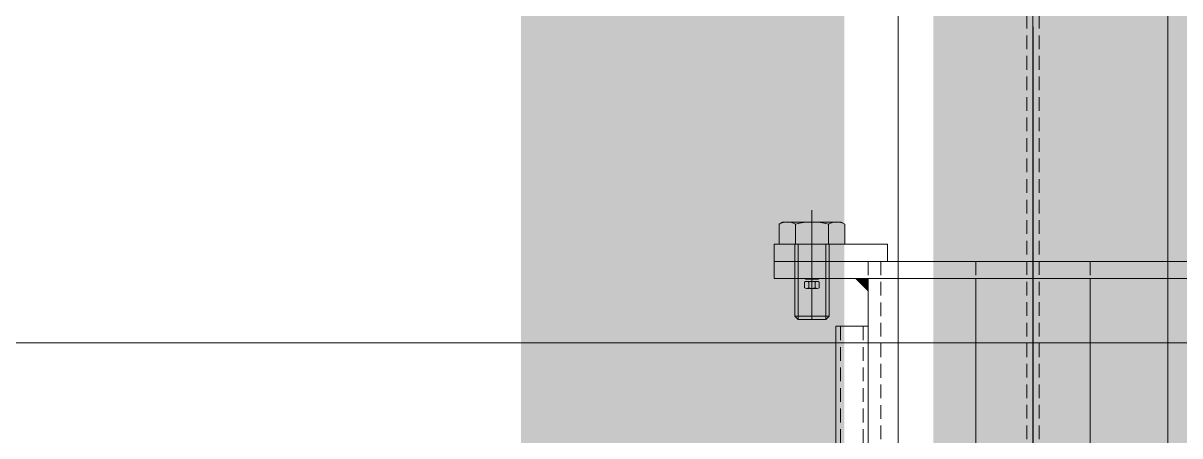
# Model space of a CAD drawing. Header units: inches. Extents: x 702888 to 852715, y 9845 to 271320.
# Drawn here: x 776708 to 777244, y 90032 to 90224 of the extents above; entities that cross this region are included whole.
import ezdxf

# ---------------------------------------------------------------- set-up
doc = ezdxf.new("R2010")
doc.units = ezdxf.units.IN
doc.header["$MEASUREMENT"] = 0
for name, pattern in [('CENTER2', [1.125, 0.75, -0.125, 0.125, -0.125]), ('GESTRICHELT2', [9.525, 6.35, -3.175]), ('HIDDEN', [9.525, 6.35, -3.175]), ('MITTE2', [725.805, 483.87, -80.645, 80.645, -80.645])]:
    doc.linetypes.add(name, pattern=pattern)
doc.layers.get('0').update_dxf_attribs({"lineweight": 5})
for name, color, linetype, lineweight in [('AIR PIPE', 120, 'Continuous', 5), ('Beam 200', 6, 'Continuous', 0), ('BEMASSUNG', 5, 'Continuous', 0), ('CABLE TRAY', 30, 'Continuous', 5), ('chain con', 52, 'Continuous', 5), ('DUENN', 1, 'Continuous', 0), ('MITTE', 1, 'MITTE2', 0), ('UNSICHTBAR', 1, 'GESTRICHELT2', 0), ('VERBINDUNGSELEMENTE', 5, 'Continuous', 0), ('VOLLINIE', 7, 'Continuous', 0), ('VOLLLINIE', 7, 'Continuous', 0)]:
    doc.layers.add(name, color=color, linetype=linetype, lineweight=lineweight)
doc.layers.add('PF2-6 m', color=200, linetype='Continuous')

# ---------------------------------------------------------------- blocks, each defined once
blk = doc.blocks.new('S16')
at = {"layer": 'VERBINDUNGSELEMENTE', "ltscale": 0.01, "flags": 128}
blk.add_lwpolyline([(-3.048, 0), (-3.048, 0.3302), (3.048, 0.3302), (3.048, 0), (-3.048, 0)], close=True, dxfattribs=at)
blk = doc.blocks.new('M16')
at = {"layer": 'VERBINDUNGSELEMENTE', "ltscale": 0.01}
for p, q in [((-3.4, 0.38), (-3.4, 2.92)), ((2.48, 3.3), (-2.48, 3.3)), ((2.48, 3.3), (-2.48, 3.3)), ((2.48, 0), (-2.48, 0)), ((-2.46, 0), (-2.47, 0)), ((-1.53, 0.38), (-1.53, 2.92)), ((1.51, 0.38), (1.51, 2.92)), ((3.39, 0.36), (3.39, 2.94))]:
    blk.add_line(p, q, dxfattribs=at)
for centre, radius, start, end in [((-2.46, 1.96), 1.34, 45.7486, 134.3033), ((-2.46, 1.34), 1.34, 225.7042, 314.244), ((-0.01, 0.08), 3.22, 61.8361, 118.1639), ((-0.01, 3.33), 3.32, 242.766, 297.234), ((2.46, 1.93), 1.37, 47.2903, 133.8238), ((2.46, 1.44), 1.42, 228.0126, 310.8733)]:
    blk.add_arc(centre, radius, start, end, dxfattribs=at)
blk = doc.blocks.new('m16x_35')
at = {"layer": 'DUENN'}
for p, q in [((35, 6.4), (0, 6.4)), ((35, -6.4), (0, -6.4))]:
    blk.add_line(p, q, dxfattribs=at)
at = {"layer": 'MITTE'}
blk.add_line((35, 0), (0, 0), dxfattribs=at)
at = {"layer": 'VERBINDUNGSELEMENTE'}
for p, q in [((-10.24, 13.6), (-9.32, 15.2)), ((-10.24, 13.6), (-10.24, -13.6)), ((0, 15.2), (-9.32, 15.2)), ((0, 15.2), (0, -15.2)), ((0, 7.6), (-9.32, 7.6)), ((33.4, 8), (0, 8)), ((33.4, 8), (33.4, -8)), ((35, 6.4), (33.4, 8)), ((35, 6.4), (35, -6.4)), ((0, -7.6), (-9.32, -7.6)), ((33.4, -8), (0, -8)), ((33.4, -8), (35, -6.4)), ((-10.24, -13.6), (-9.32, -15.2)), ((0, -15.2), (-9.32, -15.2))]:
    blk.add_line(p, q, dxfattribs=at)
for centre, radius, start, end in [((-1.96, 11.4), 8.28, 152.6734, 207.3266), ((21.49, 0), 31.73, 166.1397, 193.8603), ((-1.96, -11.4), 8.28, 152.6734, 207.3266)]:
    blk.add_arc(centre, radius, start, end, dxfattribs=at)
blk = doc.blocks.new('Sperrklinke_offen')
for p, q in [((163, 140), (201.06, 140)), ((160, 71.5), (160, 137)), ((-22.5, 18), (155.55, 65.71)), ((-22.5, -30), (-22.5, 18)), ((75, 15), (215, 15)), ((307.5, -5), (251, -5)), ((307.5, -30), (307.5, -5)), ((75, -15), (215, -15)), ((-22.5, -30), (307.5, -30))]:
    blk.add_line(p, q)
blk.add_circle((0, 0), 10)
for centre, radius, start, end in [((163, 137), 3, 90, 180), ((0, 0), 245, 0.2283, 34.8499), ((154, 71.5), 6, 285, 0), ((75, 0), 15, 90, 270), ((215, 0), 15, 270, 90), ((251, 1), 6, 180.2283, 270)]:
    blk.add_arc(centre, radius, start, end)
at = {"layer": 'MITTE'}
for p, q in [((75, -15), (75, 15)), ((215, -15), (215, 15)), ((60, 0), (230, 0))]:
    blk.add_line(p, q, dxfattribs=at)
at = {"layer": 'UNSICHTBAR'}
for p in [(163, 140), (160, 72)]:
    blk.add_line(p, (163, 72), dxfattribs=at)
blk = doc.blocks.new('FR')
at = {"layer": 'MITTE'}
for p, q in [((0, 0), (-600, 0)), ((-26.53, -102.5), (23.72, -102.5))]:
    blk.add_line(p, q, dxfattribs=at)
blk.add_lwpolyline([(0, -120), (8, -120), (8, -67.5), (0, -67.5)], close=True, dxfattribs=at)
at = {"layer": 'UNSICHTBAR'}
for p, q in [((0, 26.5), (-8, 26.5)), ((0, -26.5), (-8, -26.5)), ((0, -70.5), (-600, -70.5)), ((-570, -78.8), (-30, -78.8)), ((0, -76.5), (-8, -76.5)), ((-570, -89.2), (-30, -89.2))]:
    blk.add_line(p, q, dxfattribs=at)
at = {"layer": 'VOLLINIE'}
for p, q in [((-8, 26.5), (-592, 26.5)), ((-8, -26.5), (-171.88, -26.5)), ((-8, -76.5), (-156.76, -76.5))]:
    blk.add_line(p, q, dxfattribs=at)
blk.add_lwpolyline([(-8, 120), (-8, -120), (0, -120), (0, 120)], close=True, dxfattribs=at)
blk.add_solid([(-8, -82.44), (-13.94, -76.5), (-8, -82.44), (-8, -76.5)], dxfattribs=at)
at = {"layer": 'VOLLLINIE'}
for p in [(-30, -76.5), (-154.41, -91.5)]:
    blk.add_line(p, (-30, -91.5), dxfattribs=at)
at = {"layer": 'MITTE'}
for name, p, rotation in [('Sperrklinke_offen', (-397.5, -122), 338.14619405343), ('m16x_35', (8, -102.5), 180), ('M16', (-9.3, -102.5), 90), ('S16', (-8, -102.5), 90)]:
    blk.add_blockref(name, p, dxfattribs=dict(at, rotation=rotation))
blk = doc.blocks.new('RT65Y6')
blk.add_line((775481.88, 80438.87), (775482.07, 79769.88))
blk.add_lwpolyline([(763481.65, 80166.21), (777481.65, 80166.21), (777481.65, 79866.21), (763481.65, 79866.21)], close=True)
blk = doc.blocks.new('ytjyjty')
at = {"linetype": 'CENTER2', "ltscale": 80}
blk.add_line((777175.98, 86984.86), (777175.98, 91339.73), dxfattribs=at)
for p, q in [((777113.48, 87061.1), (777113.48, 91284.76)), ((777238.48, 87061.1), (777238.48, 91284.76))]:
    blk.add_line(p, q)
at = {"linetype": 'HIDDEN'}
for p, q in [((777173.13, 91284.76), (777173.13, 87061.1)), ((777178.83, 91284.76), (777178.83, 87061.1))]:
    blk.add_line(p, q, dxfattribs=at)

msp = doc.modelspace()

# ---------------------------------------------------------------- linework, layer by layer
at = {"layer": 'AIR PIPE', "const_width": 75}
msp.add_lwpolyline([(751044.526, 82560.876), (751044.526, 78656.595), (740828.621, 78656.595), (740825.786, 91271.685), (748836.806, 91283.626), (758837.206, 91283.626), (758837.206, 87061.186), (777238.484, 87061.186), (777238.484, 91283.631), (809419.463, 91283.631), (809419.463, 86072.513)], dxfattribs=at)
at = {"layer": 'CABLE TRAY', "const_width": 150}
msp.add_lwpolyline([(777013.484, 91184.501), (777013.484, 87061.186)], dxfattribs=at)
at = {"layer": 'chain con', "color": 51, "true_color": 0xf7f281}
msp.add_lwpolyline([(766063.861, 86998.6, 30, 30, 0), (776175.984, 87005.577, 92.306, 92.306, 0.4191602), (777175.984, 87998.6, 92.306, 92.306, 0), (777175.965, 90313.513, 92.306, 92.306, -0.4072475), (778287.706, 91252.129, 92.306, 92.306, 0), (778287.706, 91252.129, 92.306, 92.306, -1.0050126), (778297.706, 89252.179, 92.306, 92.306, 0), (775759.717, 89252.179, 92.306, 92.306, 0.0467096), (775573.051, 89234.552, 92.306, 92.306, 0), (774475.851, 89026.078, 92.306, 92.306, -0.0700754), (774142.075, 88998.289, 92.306, 92.306, 0), (771837.784, 88994.623, 92.306, 92.306, -1.0053368), (771837.891, 90996.054, 92.306, 92.306, 0), (773676.797, 90995.957, 92.306, 92.306, 0.9999808), (773676.799, 92995.008, 92.306, 92.306, 0), (766074.197, 92996.197, 92.306, 92.306, 0.4144934), (765074.198, 91995.301, 92.306, 92.306, 0), (765074.198, 87998.547, 92.306, 92.306, 0.9144727), (767175.584, 88110.323, 92.306, 92.306, 0), (767175.584, 90347.129, 92.306, 92.306, -0.414304), (768175.584, 91347.001, 92.306, 92.306, 0), (808354.257, 91347.129, 92.306, 92.306, -0.4139762)], format="xyseb", dxfattribs=at)
at = {"layer": 'PF2-6 m', "ltscale": 20}
msp.add_line((777175.984, 90222.032), (777175.984, 87998.6), dxfattribs=at)

# ---------------------------------------------------------------- block references
at = {"xscale": -1, "rotation": 270}
msp.add_blockref('FR', (777175.984, 90113.129), dxfattribs=at)
at = {"layer": 'Beam 200'}
msp.add_blockref('ytjyjty', (0, 0), dxfattribs=at)
at = {"layer": 'BEMASSUNG'}
msp.add_blockref('RT65Y6', (1693.991, 10209.137), dxfattribs=at)

doc.saveas('drawing.dxf')
